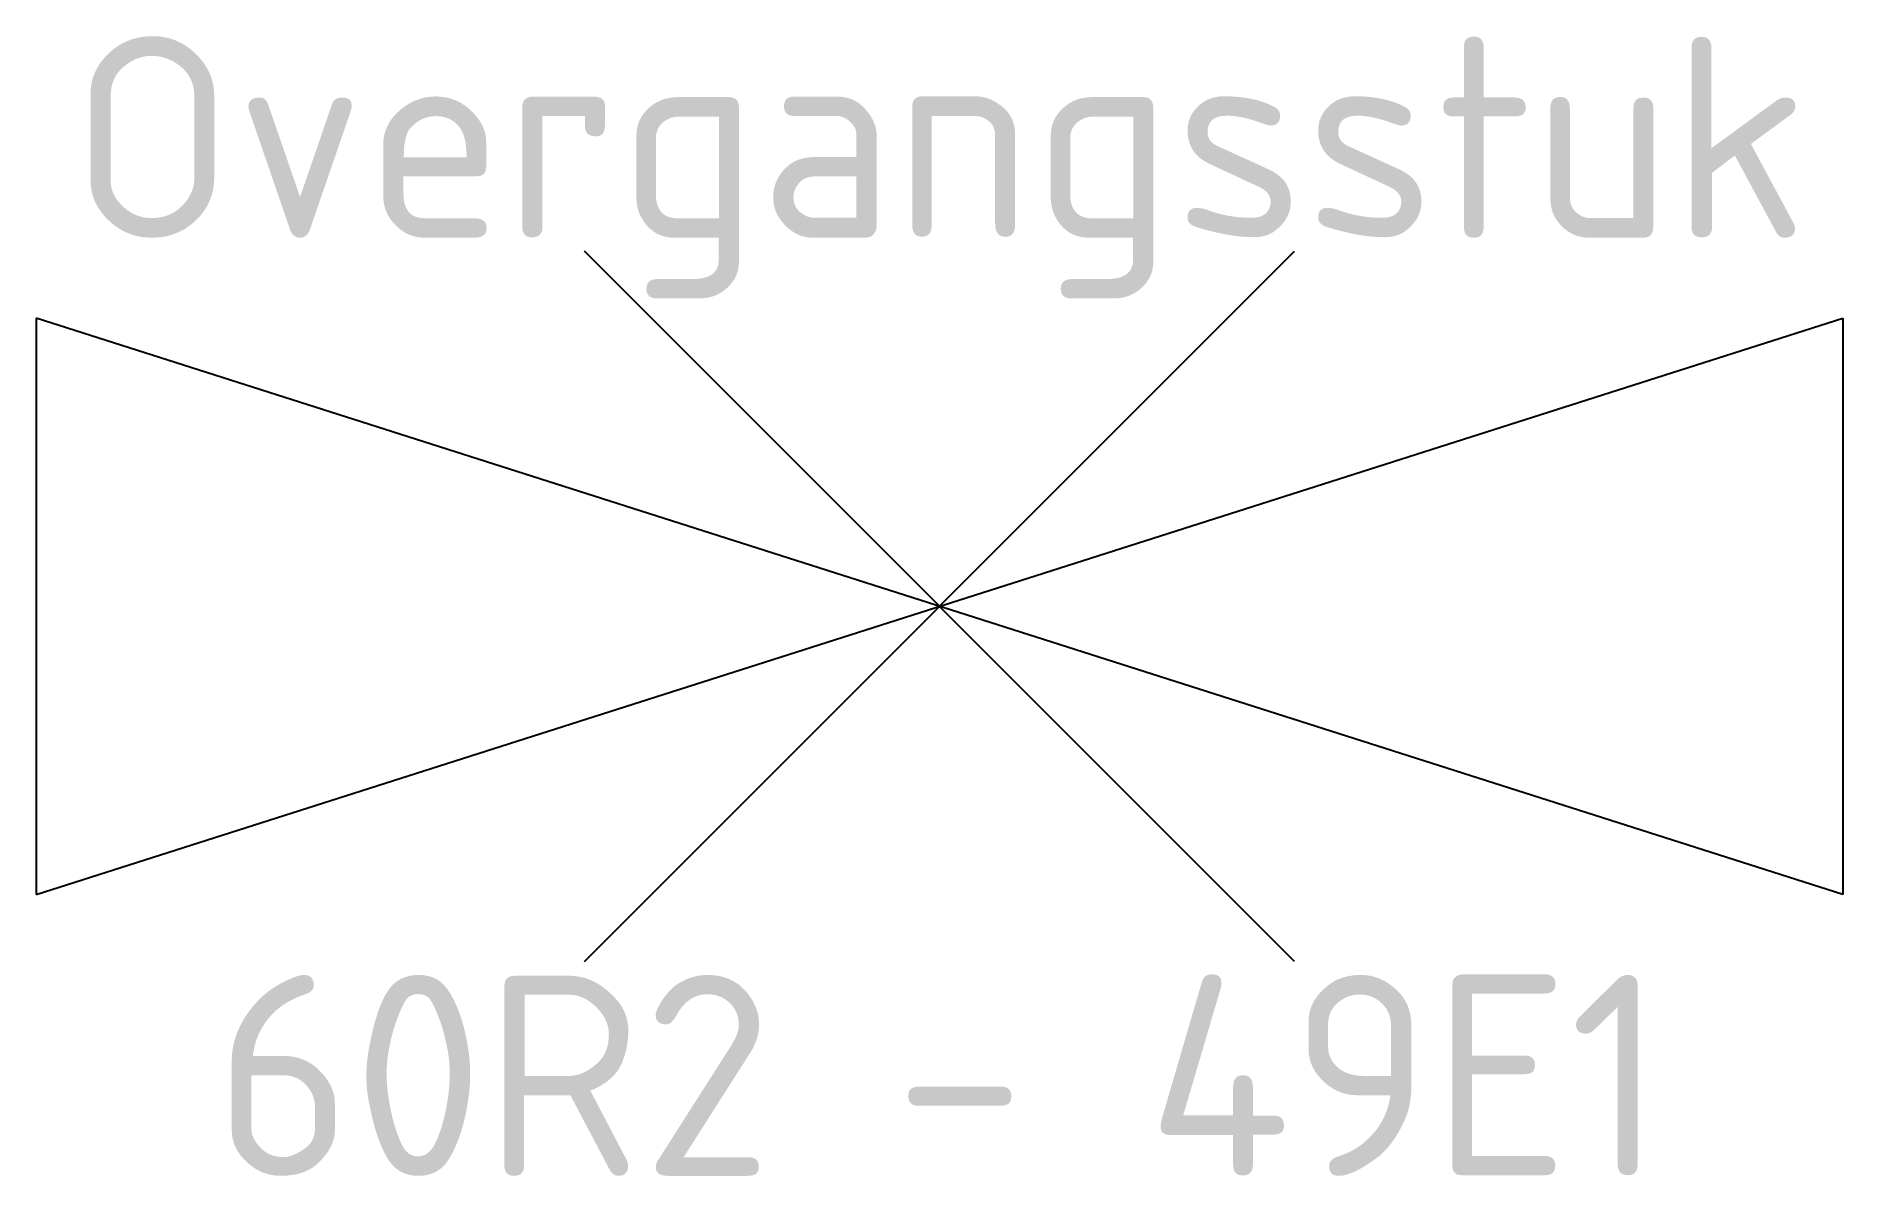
# Model space of a CAD drawing. Header units: metres. Extents: x 0 to 4.5, y -2.14 to 0.7.
import ezdxf
from ezdxf.enums import TextEntityAlignment as Align

# ---------------------------------------------------------------- set-up
doc = ezdxf.new("R2010")
doc.units = ezdxf.units.M
doc.styles.add('NLCS-ISO', font='NLCS-ISO.ttf')

msp = doc.modelspace()

# ---------------------------------------------------------------- linework, layer by layer
for p, q in [((1.3661, -1.6014), (3.1339, 0.1664)), ((3.1339, -1.6014), (1.3661, 0.1664)), ((0, 0), (0, -1.435)), ((0, -1.435), (4.5, 0)), ((4.5, -1.435), (0, 0)), ((4.5, 0), (4.5, -1.435))]:
    msp.add_line(p, q)

# ---------------------------------------------------------------- texts
at = {"style": 'NLCS-ISO'}
msp.add_text('Overgangsstuk', height=0.5, dxfattribs=at).set_placement((2.25, 0.2), align=Align.CENTER)
msp.add_text('60R2 - 49E1', height=0.5, dxfattribs=at).set_placement((2.25, -1.635), align=Align.TOP_CENTER)

doc.saveas('drawing.dxf')
